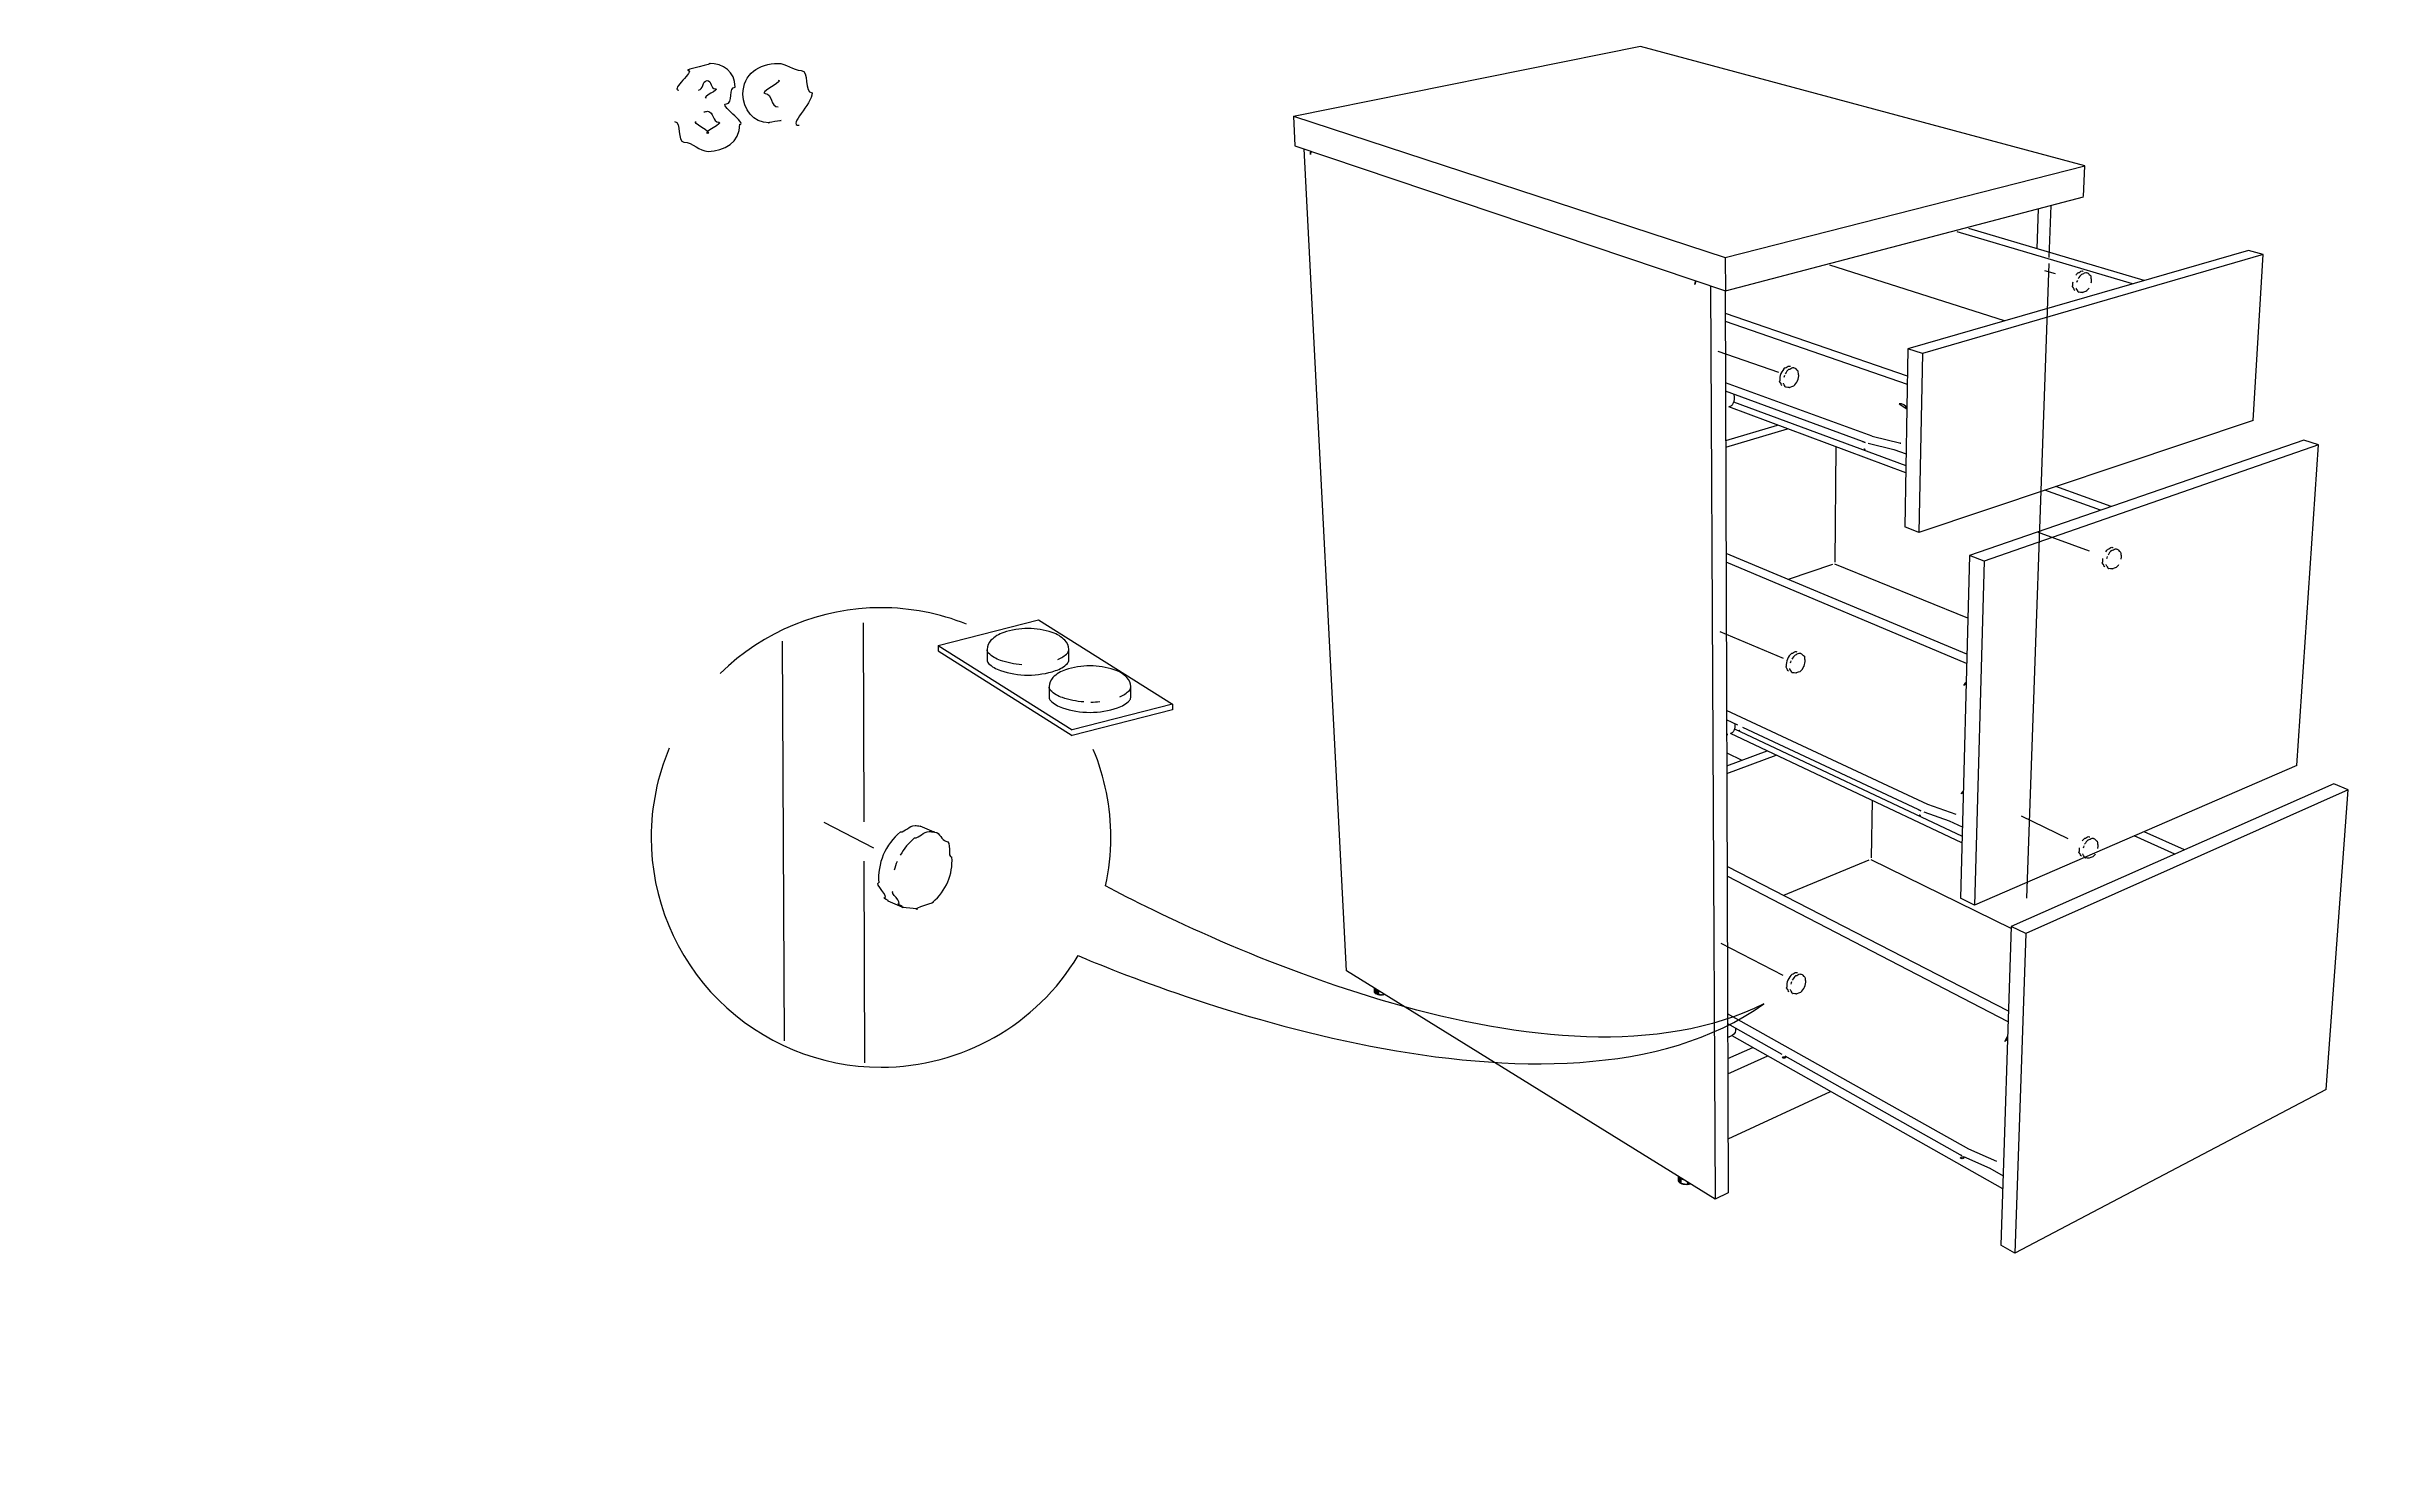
# Model space of a CAD drawing. Header units: metres. Extents: x -30.9 to 24.7, y -10.3 to 6.8.
# Drawn here: x 6.819 to 10.679, y -10.261 to -7.909 of the extents above; entities that cross this region are included whole.
import ezdxf

# ---------------------------------------------------------------- set-up
doc = ezdxf.new("R2010")
doc.units = ezdxf.units.M
doc.header["$MEASUREMENT"] = 0
doc.layers.add('PDF_Working_Num_Penna__255_Num_Penna__255', color=255, linetype='Continuous', lineweight=18)
doc.layers.add('PDF_Working_Num_Penna__7_Num_Penna__7', color=7, linetype='Continuous', lineweight=18)
doc.styles.add('GENERATED_STYLE_1', font='')
doc.styles.get('GENERATED_STYLE_1').set_extended_font_data('Arial')

msp = doc.modelspace()

# ---------------------------------------------------------------- linework, layer by layer
at = {"layer": 'PDF_Working_Num_Penna__255_Num_Penna__255', "color": 255, "linetype": 'Continuous', "lineweight": 18, "flags": 128}
for points in [[(9.6925, -8.4496), (9.5917, -8.4147)], [(9.7003, -8.9241), (9.5951, -8.8798)], [(9.5963, -9.3962), (9.6988, -9.4492)]]:
    msp.add_lwpolyline(points, dxfattribs=at)
at = {"layer": 'PDF_Working_Num_Penna__7_Num_Penna__7', "color": 7, "linetype": 'Continuous', "lineweight": 18, "flags": 128}
for points in [[(9.4629, -7.9087), (8.8871, -8.0246)], [(10.1979, -8.1578), (10.1999, -8.1066), (9.4629, -7.9087)], [(8.8871, -8.0245), (9.6036, -8.2586), (10.1999, -8.1066)], [(8.8871, -8.0245), (8.8897, -8.0733)], [(8.8897, -8.0733), (9.6038, -8.314), (10.1979, -8.1579)], [(8.9754, -9.4422), (8.9048, -8.0784)], [(10.1224, -8.1777), (10.1203, -8.2442)], [(10.1435, -8.1722), (10.1404, -8.259)], [(10.2791, -8.3026), (9.988, -8.216)], [(10.2987, -8.2969), (10.0075, -8.2108)], [(9.6036, -8.2586), (9.6038, -8.314)], [(10.4714, -8.247), (9.9067, -8.4101), (9.9013, -8.7056)], [(10.4957, -8.2538), (9.9308, -8.4182), (9.9249, -8.7148)], [(10.4957, -8.2538), (10.4714, -8.247)], [(10.4793, -8.529), (10.4956, -8.2538)], [(10.067, -8.3638), (9.7772, -8.2715)], [(10.1401, -8.2685), (10.1033, -9.3217)], [(10.1513, -8.286), (10.1336, -8.2807)], [(9.579, -8.3056), (9.5867, -9.8212)], [(9.6035, -8.3139), (9.6085, -9.8108), (9.5867, -9.8212)], [(9.9059, -8.4558), (9.6037, -8.3518)], [(9.9057, -8.4695), (9.6037, -8.3649)], [(9.6925, -8.4496), (9.5917, -8.4147)], [(9.9308, -8.4182), (9.9067, -8.4101)], [(9.8473, -8.5554), (9.604, -8.4665)], [(9.8315, -8.5641), (9.6041, -8.4804)], [(9.6176, -8.4853), (9.6177, -8.4858), (9.6179, -8.4871), (9.6181, -8.4883), (9.6182, -8.4896), (9.6183, -8.4908), (9.6183, -8.4921), (9.6183, -8.4932), (9.6182, -8.4944), (9.6181, -8.4956), (9.6179, -8.4967), (9.6176, -8.4978), (9.6172, -8.4989), (9.6169, -8.4999), (9.6164, -8.5008), (9.6159, -8.5017), (9.6154, -8.5026), (9.6148, -8.5034), (9.6142, -8.5041), (9.6134, -8.5047), (9.6127, -8.5053), (9.6119, -8.5058), (9.6111, -8.5061), (9.6106, -8.5064), (9.6101, -8.5065)], [(9.903, -8.616), (9.6094, -8.5067)], [(9.6175, -8.4981), (9.9032, -8.6039)], [(10.4793, -8.529), (9.9249, -8.7148), (9.9014, -8.7056)], [(9.6044, -8.5623), (9.6901, -8.5368)], [(9.6044, -8.5737), (9.7068, -8.543)], [(9.8409, -8.5668), (9.8832, -8.5771)], [(9.8473, -8.5554), (9.8948, -8.5668), (9.895, -8.5669)], [(10.5631, -8.5617), (10.0085, -8.7531), (9.9937, -9.3218)], [(10.5876, -8.5697), (10.5631, -8.5617)], [(9.7871, -8.5729), (9.7852, -8.7645)], [(9.8832, -8.5771), (9.9035, -8.5846)], [(10.5876, -8.5697), (10.0329, -8.7626), (10.017, -9.3332)], [(10.5518, -9.1016), (10.5876, -8.5697)], [(10.2258, -8.6781), (10.1339, -8.6448)], [(10.2436, -8.672), (10.1517, -8.6388)], [(10.2076, -8.746), (10.1213, -8.7146)], [(10.0042, -8.9167), (9.605, -8.7498)], [(10.0329, -8.7626), (10.0085, -8.7531)], [(10.0038, -8.9321), (9.605, -8.7643)], [(9.7813, -8.7681), (9.7078, -8.7928)], [(10.0057, -8.8572), (9.7852, -8.7673)], [(8.1734, -8.8651), (8.1745, -9.1948)], [(8.298, -8.9023), (8.4644, -8.8597), (8.6864, -8.9997)], [(8.0393, -8.8955), (8.0426, -9.5586)], [(8.298, -8.9023), (8.52, -9.0422)], [(8.298, -8.9023), (8.298, -8.9116), (8.52, -9.0516)], [(9.7003, -8.9241), (9.5951, -8.8798)], [(8.6864, -8.9997), (8.52, -9.0422)], [(8.6864, -8.9997), (8.6864, -9.0091), (8.52, -9.0516)], [(9.9396, -9.1663), (9.6059, -9.0105)], [(9.6247, -9.0345), (9.6059, -9.0257)], [(9.6193, -9.032), (9.6194, -9.0324), (9.6195, -9.0336), (9.6196, -9.0347), (9.6196, -9.0359), (9.6196, -9.037), (9.6195, -9.0381), (9.6193, -9.0392), (9.6191, -9.0402), (9.6189, -9.0412), (9.6186, -9.0421), (9.6182, -9.043), (9.6177, -9.0439), (9.6172, -9.0447), (9.6167, -9.0455), (9.6161, -9.0462), (9.6155, -9.0467), (9.6148, -9.0473), (9.6141, -9.0477), (9.6133, -9.0481), (9.613, -9.0483)], [(9.9961, -9.2299), (9.6125, -9.0484)], [(9.6189, -9.041), (9.9963, -9.2189)], [(9.9235, -9.1748), (9.6328, -9.0383)], [(9.6061, -9.0808), (9.6309, -9.0927)], [(9.6062, -9.102), (9.6729, -9.077)], [(9.6062, -9.1151), (9.6882, -9.0842)], [(10.5518, -9.1016), (10.017, -9.3332), (9.9937, -9.3218)], [(10.6129, -9.132), (10.0781, -9.3687), (10.0608, -9.8974)], [(10.637, -9.142), (10.1021, -9.3805), (10.0838, -9.9108)], [(10.6002, -9.6394), (10.637, -9.142)], [(10.637, -9.142), (10.6129, -9.132)], [(9.8471, -9.1594), (9.8457, -9.2547)], [(9.9327, -9.1786), (9.9752, -9.1935)], [(9.9868, -9.1827), (9.9396, -9.1663)], [(10.1726, -9.2234), (10.0952, -9.1854)], [(8.191, -9.2387), (8.1089, -9.1964)], [(8.2914, -9.212), (8.2679, -9.2021)], [(9.9752, -9.1935), (9.9967, -9.2036)], [(10.3493, -9.2486), (10.282, -9.2184)], [(10.3656, -9.2415), (10.2982, -9.2114)], [(8.1747, -9.2603), (8.1758, -9.5949)], [(9.842, -9.2589), (9.7001, -9.3172)], [(10.078, -9.3719), (9.8457, -9.2579)], [(10.0735, -9.5094), (9.6067, -9.2691)], [(10.0729, -9.5267), (9.6068, -9.2853)], [(10.1021, -9.3805), (10.078, -9.3687)], [(9.5963, -9.3962), (9.6988, -9.4492)], [(9.5867, -9.8212), (8.9754, -9.4422)], [(10.0075, -9.738), (9.6075, -9.5138)], [(9.6981, -9.5811), (9.6076, -9.5301)], [(9.6078, -9.5875), (9.6491, -9.5692)], [(10.0639, -9.804), (9.615, -9.5499)], [(9.6079, -9.6132), (9.6743, -9.5834)], [(9.9931, -9.7473), (9.7029, -9.5838)], [(9.6082, -9.7208), (9.7781, -9.6422)], [(10.6002, -9.6394), (10.0838, -9.9108), (10.0608, -9.8974)], [(9.9988, -9.7502), (10.0425, -9.7699)], [(10.0541, -9.7588), (10.0075, -9.738)], [(9.5457, -9.7957), (9.5446, -9.796), (9.5437, -9.7963), (9.5427, -9.7965), (9.5417, -9.7966), (9.5406, -9.7967), (9.5396, -9.7968), (9.5385, -9.7968), (9.5375, -9.7968), (9.5365, -9.7967), (9.5355, -9.7966), (9.5345, -9.7965), (9.5335, -9.7963), (9.5326, -9.796), (9.5317, -9.7957), (9.5309, -9.7954), (9.5301, -9.7951), (9.5293, -9.7947), (9.5287, -9.7943), (9.528, -9.7938), (9.5275, -9.7933), (9.527, -9.7928), (9.5266, -9.7923), (9.5265, -9.792)], [(10.0425, -9.7699), (10.0646, -9.7823)]]:
    msp.add_lwpolyline(points, dxfattribs=at)
for points in [[(8.9153, -8.0876), (8.9153, -8.0866), (8.9153, -8.0857), (8.9155, -8.0849), (8.9157, -8.0841), (8.916, -8.0835), (8.9163, -8.0829)], [(9.5532, -8.3033), (9.5533, -8.3023), (9.5534, -8.3013), (9.5537, -8.3004), (9.554, -8.2995), (9.5544, -8.2988), (9.5549, -8.2982)], [(9.8315, -8.5641), (9.8356, -8.5656)], [(9.8935, -8.5668), (9.8939, -8.5668), (9.8944, -8.5667)], [(10.0029, -8.964), (10.0025, -8.965), (10.002, -8.966), (10.0014, -8.9668), (10.0008, -8.9675), (10, -8.9682), (9.9993, -8.9687)], [(9.6081, -9.05), (9.6074, -9.0503), (9.6067, -9.0504)], [(9.9983, -9.1446), (9.9978, -9.1457), (9.9972, -9.1466), (9.9966, -9.1475), (9.9958, -9.1482), (9.995, -9.1488)], [(9.9235, -9.1748), (9.9279, -9.1769)], [(9.0219, -9.4715), (9.0216, -9.4714), (9.0217, -9.4712), (9.0216, -9.471)], [(9.0216, -9.4714), (9.0219, -9.4782), (9.0219, -9.478)], [(9.0224, -9.4722), (9.0222, -9.4721), (9.0221, -9.472), (9.022, -9.4717)], [(9.0221, -9.4711), (9.0224, -9.4717)], [(9.0221, -9.472), (9.0224, -9.479)], [(9.0227, -9.4792), (9.0225, -9.4792)], [(9.0231, -9.4728), (9.0229, -9.4728), (9.0228, -9.4726), (9.0226, -9.4724)], [(9.0227, -9.4726), (9.0231, -9.4796), (9.0232, -9.4798)], [(9.0228, -9.4722), (9.0234, -9.4726), (9.024, -9.473), (9.0247, -9.4734), (9.0255, -9.4738), (9.0263, -9.4741)], [(9.0234, -9.4799), (9.0232, -9.4798)], [(9.024, -9.4734), (9.0238, -9.4734), (9.0236, -9.4732), (9.0233, -9.473)], [(9.0236, -9.4732), (9.0239, -9.4802)], [(9.0242, -9.4804), (9.024, -9.4804)], [(9.025, -9.4739), (9.0248, -9.4739), (9.0246, -9.4738), (9.0245, -9.4737), (9.0243, -9.4735)], [(9.0245, -9.4737), (9.0249, -9.4807), (9.0252, -9.4809)], [(9.0253, -9.481), (9.0251, -9.4809)], [(9.0262, -9.4743), (9.026, -9.4743), (9.0258, -9.4743), (9.0257, -9.4741), (9.0253, -9.474)], [(9.0257, -9.4741), (9.026, -9.4811), (9.0262, -9.4813), (9.0263, -9.4813)], [(9.0275, -9.4746), (9.0273, -9.4747), (9.0271, -9.4746), (9.0269, -9.4745), (9.0265, -9.4744)], [(9.0273, -9.4815), (9.0275, -9.4816), (9.0276, -9.4817)], [(9.0277, -9.4817), (9.0275, -9.4817)], [(9.0279, -9.4747), (9.0277, -9.4747)], [(9.0286, -9.4818), (9.0288, -9.4819), (9.0291, -9.4819)], [(9.03, -9.482), (9.0303, -9.4821)], [(9.0306, -9.4822), (9.0304, -9.4822)], [(9.0316, -9.4821), (9.0319, -9.4822), (9.032, -9.4822)], [(9.0321, -9.4822), (9.0319, -9.4823)], [(9.0331, -9.4821), (9.0334, -9.4822)], [(9.0337, -9.4822), (9.0335, -9.4822), (9.0333, -9.4822), (9.0331, -9.4822)], [(9.0347, -9.482), (9.035, -9.4821)], [(9.0352, -9.4821), (9.035, -9.4821)], [(9.0362, -9.4818), (9.0363, -9.4819), (9.0365, -9.4819)], [(9.0368, -9.4818), (9.0366, -9.4819)], [(9.0376, -9.4815), (9.0378, -9.4816), (9.038, -9.4815)], [(9.0382, -9.4815), (9.0381, -9.4816)], [(9.9931, -9.7473), (9.9959, -9.7489)], [(9.5259, -9.7835), (9.5259, -9.7907), (9.5259, -9.7905)], [(9.5266, -9.7845), (9.5265, -9.7845), (9.5263, -9.7843), (9.5263, -9.7839)], [(9.5263, -9.7843), (9.5264, -9.7919)], [(9.5264, -9.792), (9.5263, -9.7917)], [(9.5268, -9.7841), (9.5272, -9.7846), (9.5277, -9.7852)], [(9.5274, -9.7854), (9.5272, -9.7853), (9.527, -9.7851), (9.5269, -9.7848)], [(9.527, -9.7851), (9.5271, -9.7927), (9.5272, -9.7929)], [(9.5274, -9.793), (9.5272, -9.7929)], [(9.5283, -9.7861), (9.5281, -9.7861), (9.5279, -9.786), (9.5279, -9.7858), (9.5276, -9.7856)], [(9.5278, -9.7859), (9.5279, -9.7934), (9.5281, -9.7936)], [(9.5283, -9.7938), (9.5281, -9.7937)], [(9.5283, -9.7858), (9.5291, -9.7863), (9.53, -9.7868), (9.531, -9.7873), (9.532, -9.7877)], [(9.5294, -9.7868), (9.5292, -9.7868), (9.529, -9.7867), (9.5289, -9.7865), (9.5286, -9.7863)], [(9.5289, -9.7866), (9.5289, -9.7941), (9.5291, -9.7943)], [(9.5294, -9.7945), (9.5292, -9.7944)], [(9.5306, -9.7874), (9.5304, -9.7874), (9.5302, -9.7874), (9.5301, -9.7872), (9.5297, -9.787)], [(9.5301, -9.7872), (9.5301, -9.7947), (9.5303, -9.7949), (9.5305, -9.795)], [(9.5306, -9.7951), (9.5304, -9.795), (9.5302, -9.7949)], [(9.532, -9.7879), (9.5318, -9.7879), (9.5316, -9.7879), (9.5314, -9.7877), (9.531, -9.7876)], [(9.5315, -9.7953), (9.5317, -9.7954), (9.5319, -9.7955)], [(9.532, -9.7956), (9.5318, -9.7956), (9.5316, -9.7955)], [(9.5335, -9.7883), (9.5333, -9.7884), (9.5331, -9.7884), (9.5329, -9.7883), (9.5324, -9.788)], [(9.5329, -9.7957), (9.5332, -9.7959), (9.5334, -9.7959)], [(9.5335, -9.796), (9.5333, -9.796), (9.5331, -9.7959)], [(9.5345, -9.7961), (9.5348, -9.7962), (9.535, -9.7963)], [(9.5351, -9.7963), (9.5349, -9.7963), (9.5347, -9.7963)], [(9.5361, -9.7963), (9.5364, -9.7964), (9.5367, -9.7964)], [(9.5367, -9.7965), (9.5365, -9.7965)], [(9.5378, -9.7964), (9.5382, -9.7965), (9.5384, -9.7965)], [(9.5384, -9.7966), (9.5382, -9.7966)], [(9.5384, -9.7966), (9.5385, -9.7964)], [(9.5395, -9.7964), (9.5397, -9.7965), (9.5399, -9.7965)], [(9.5402, -9.7965), (9.54, -9.7966)], [(9.5412, -9.7963), (9.5414, -9.7964), (9.5416, -9.7964)], [(9.5428, -9.7961), (9.5431, -9.7961), (9.5433, -9.7961)], [(9.5435, -9.796), (9.5433, -9.7961), (9.5431, -9.7962)], [(9.5444, -9.7957), (9.5446, -9.7957), (9.5448, -9.7957)], [(9.5451, -9.7956), (9.545, -9.7957), (9.5448, -9.7958)]]:
    msp.add_lwpolyline(points, close=True, dxfattribs=at)
for points in [[(10.1893, -8.3159, 0.023147), (10.1902, -8.3163, -0.022239), (10.1899, -8.3162)], [(9.7034, -8.4735, 0.023147), (9.7043, -8.474, -0.022239), (9.704, -8.4739)], [(9.9049, -8.5097, 0.362286), (9.892, -8.5015)], [(9.8354, -8.5773), (9.8351, -8.5772), (9.8347, -8.5771), (9.8345, -8.577), (9.8342, -8.5769), (9.8339, -8.5767), (9.8335, -8.5766, -0.295481)], [(10.2388, -8.7744, 0.021406), (10.2397, -8.7748, -0.022752), (10.2394, -8.7747)], [(9.7141, -8.9473, 0.023147), (9.715, -8.9477, -0.022239), (9.7147, -8.9476)], [(9.628, -9.0439), (9.6277, -9.0438), (9.6274, -9.0437), (9.6271, -9.0436), (9.6269, -9.0435), (9.6267, -9.0433), (9.6263, -9.0431, -0.216154)], [(9.9272, -9.1848), (9.9269, -9.1847), (9.9265, -9.1846), (9.9263, -9.1845), (9.926, -9.1843), (9.9257, -9.1841), (9.9253, -9.1839, -0.225022)], [(10.2, -9.2543, 0.023147), (10.201, -9.2548, -0.022239), (10.2006, -9.2547)], [(9.026, -9.4811, 0.352468), (9.0264, -9.4814)], [(9.0283, -9.475), (9.0286, -9.4818, 0.261332), (9.0291, -9.482)], [(9.715, -9.4796, 0.023147), (9.7159, -9.48, -0.022239), (9.7156, -9.4799)], [(10.0715, -9.5512, -0.276357), (10.0673, -9.5594)], [(9.7045, -9.5847, -0.46061), (9.6996, -9.5869), (9.6993, -9.5867), (9.699, -9.5866), (9.6988, -9.5865), (9.6986, -9.5863), (9.6983, -9.5862), (9.698, -9.5859, -0.157503)], [(10.0006, -9.751, -0.471904), (9.9949, -9.7535), (9.9945, -9.7534), (9.9942, -9.7532), (9.994, -9.753), (9.9937, -9.7529), (9.9934, -9.7527), (9.993, -9.7524, -0.162068)], [(9.5412, -9.7929), (9.5412, -9.7963, 0.217735), (9.5419, -9.7963)]]:
    msp.add_lwpolyline(points, format="xyb", close=True, dxfattribs=at)
for points in [[(9.7032, -8.4416, 0.116759), (9.6958, -8.4514, 0.117497), (9.6939, -8.4635)], [(9.7171, -8.4717, 0.116904), (9.7236, -8.4631, 0.117262), (9.7253, -8.4525)], [(8.3451, -8.8672, 0.095968), (8.2031, -8.8398, 0.196963), (7.9363, -8.9488)], [(8.5123, -8.9321, 0.199274), (8.5146, -8.9267), (8.5146, -8.9098, 0.032004), (8.5145, -8.9089, 0.198723), (8.5083, -8.8939, 0.116627), (8.4872, -8.8809, 0.080589), (8.4469, -8.8744, 0.080642), (8.4066, -8.8809, 0.116296), (8.3855, -8.8939, 0.198723), (8.3793, -8.9089, 0.018684), (8.3793, -8.9103)], [(8.4366, -8.9343, -0.062565), (8.4011, -8.9272, -0.116236), (8.3815, -8.9151, -0.198573), (8.3793, -8.9098), (8.3793, -8.9267, 0.199057), (8.3815, -8.9321, 0.116552), (8.4011, -8.9441, 0.080455), (8.4469, -8.9516, 0.080475), (8.4928, -8.9442, 0.116721), (8.5123, -8.9321)], [(8.4966, -8.9258, 0.09556), (8.5123, -8.9151, 0.198789), (8.5146, -8.9098)], [(9.7139, -8.9154, 0.116759), (9.7066, -8.9252, 0.117497), (9.7046, -8.9372)], [(8.5394, -8.9961, -0.062555), (8.5039, -8.989, -0.116412), (8.4844, -8.9769, -0.198978), (8.4821, -8.9716), (8.4821, -8.9885, 0.198493), (8.4844, -8.9939, 0.116412), (8.5039, -9.006, 0.080443), (8.5498, -9.0134, 0.080468), (8.5956, -9.006, 0.116373), (8.6151, -8.9939, 0.198868), (8.6174, -8.9885), (8.6174, -8.9716, 0.031154), (8.6173, -8.9707, 0.198791), (8.6111, -8.9558, 0.116701), (8.59, -8.9427, 0.080702), (8.5497, -8.9362, 0.080731), (8.5094, -8.9427, 0.116393), (8.4883, -8.9558, 0.199047), (8.4821, -8.9707, 0.018724), (8.4821, -8.9722)], [(9.7278, -8.9455, 0.116904), (9.7343, -8.9368, 0.117262), (9.736, -8.9262)], [(8.5994, -8.9876, 0.095543), (8.6151, -8.9769, 0.198868), (8.6174, -8.9716)], [(7.8519, -9.0726, 0.100602), (7.8219, -9.221, 0.414217), (8.2031, -9.6022, 0.263774), (8.5301, -9.417)], [(8.5757, -9.3015, 0.053114), (8.5843, -9.221, 0.09891), (8.5553, -9.0749)], [(8.2352, -9.2119, 0.11679), (8.2069, -9.2497, 0.117268), (8.1993, -9.2963)], [(8.2891, -9.3281, 0.117237), (8.3139, -9.2948, 0.117534), (8.3207, -9.2539)], [(8.236, -9.3352, 0.020512), (8.2396, -9.3369, -0.015439), (8.2384, -9.3364), (8.2149, -9.3265)], [(9.7148, -9.4477, 0.116759), (9.7075, -9.4575, 0.117497), (9.7055, -9.4695)], [(9.0388, -9.4815, -0.27155), (9.0222, -9.4786), (9.0219, -9.4715)], [(9.0389, -9.4816, -0.298004), (9.0219, -9.4783), (9.0221, -9.4785)], [(9.7288, -9.4778, 0.116904), (9.7352, -9.4691, 0.117262), (9.737, -9.4586)], [(9.6207, -9.5375, -0.309116), (9.6153, -9.5497), (9.6107, -9.5517), (9.6101, -9.552), (9.6094, -9.5522), (9.6087, -9.5523), (9.608, -9.5524), (9.6077, -9.5524)], [(9.5456, -9.7957, -0.281278), (9.5264, -9.7919), (9.5263, -9.7916), (9.5262, -9.7913), (9.5261, -9.7837)]]:
    msp.add_lwpolyline(points, format="xyb", dxfattribs=at)
at = {"layer": 'PDF_Working_Num_Penna__7_Num_Penna__7', "color": 7, "linetype": 'Continuous', "lineweight": 18}
for centre, radius, start, end in [((10.2071, -8.3052), 0.0278, 130.2932, 142.6236), ((10.2108, -8.3062), 0.025, 157.6192, 166.7137), ((10.2125, -8.3072), 0.027, 130.0148, 150.5384), ((10.1869, -8.2964), 0.0243, 349.5035, 3.6155), ((10.2076, -8.304), 0.0279, 171.3858, 183.6898), ((10.1876, -8.2957), 0.024, 310.1112, 324.4247), ((9.7266, -8.4648), 0.027, 130.0148, 150.5384), ((9.7249, -8.4638), 0.025, 157.6192, 166.7137), ((10.2571, -8.7625), 0.0279, 171.3276, 183.6336), ((10.2566, -8.7637), 0.0278, 130.2932, 142.6236), ((10.2603, -8.7646), 0.025, 157.6192, 166.7137), ((10.262, -8.7657), 0.027, 130.0148, 150.5384), ((10.2367, -8.7549), 0.024, 349.418, 3.701), ((10.2371, -8.7542), 0.024, 310.1112, 324.4247), ((8.4913, -8.9088), 0.0232, 353.2425, 359.7977), ((9.7356, -8.9376), 0.025, 157.6192, 166.7137), ((9.7373, -8.9386), 0.027, 130.0148, 150.5384), ((8.5953, -8.9707), 0.022, 352.9259, 359.8733), ((8.5498, -8.8505), 0.1459, 270.4826, 276.477), ((8.3257, -9.3016), 0.1042, 130.001, 150.499), ((8.274, -9.2567), 0.048, 67.2088, 69.7794), ((10.2178, -9.2436), 0.0278, 130.2932, 142.6236), ((10.2232, -9.2456), 0.027, 130.0148, 150.5384), ((8.3201, -9.2979), 0.0976, 157.6912, 166.6847), ((10.2183, -9.2425), 0.0278, 171.3734, 183.6973), ((10.2215, -9.2446), 0.025, 157.6192, 166.7137), ((10.1983, -9.2342), 0.024, 310.1112, 324.4247), ((10.198, -9.2349), 0.024, 349.418, 3.701), ((9.7382, -9.4709), 0.027, 130.0148, 150.5384), ((9.7365, -9.4699), 0.025, 157.6192, 166.7137)]:
    msp.add_arc(centre, radius, start, end, dxfattribs=at)
for points in [[(7.8834, -7.9483), (7.8949, -7.9483), (7.8534, -7.9809), (7.8676, -7.9809)], [(7.9178, -7.9366), (7.9316, -7.9366), (7.8718, -7.9483), (7.8834, -7.9483)], [(7.961, -7.9759), (7.961, -7.9506), (7.942, -7.9366), (7.9178, -7.9366)], [(7.9741, -7.9877), (7.9741, -7.9546), (8.0013, -7.9366), (8.0322, -7.9366)], [(8.0322, -7.9366), (8.0453, -7.9366), (8.0573, -7.9483), (8.0707, -7.9483)], [(8.0707, -7.9483), (8.0848, -7.9483), (8.0747, -7.9856), (8.0888, -7.9856)], [(7.9002, -7.9809), (7.909, -7.9809), (7.9056, -7.9653), (7.9146, -7.9653)], [(7.9284, -7.9789), (7.9377, -7.9789), (7.904, -7.9938), (7.913, -7.9938)], [(7.9146, -7.9653), (7.9225, -7.9653), (7.9201, -7.9789), (7.9284, -7.9789)], [(7.9468, -8.0037), (7.9582, -8.0037), (7.9502, -7.9759), (7.961, -7.9759)], [(8.0175, -8.0354), (7.991, -8.0354), (7.9741, -8.0127), (7.9741, -7.9877)], [(8.0324, -7.9644), (8.0447, -7.9644), (7.9983, -7.9867), (8.0107, -7.9867)], [(8.0107, -7.9867), (8.023, -7.9867), (8.02, -8.0089), (8.0324, -8.0089)], [(8.0888, -7.9856), (8.0888, -8.0051), (8.0478, -8.0394), (8.0671, -8.0394)], [(7.9094, -8.0173), (7.9114, -8.0173), (7.9133, -8.0162), (7.9155, -8.0162)], [(7.9155, -8.0162), (7.9253, -8.0162), (7.9239, -8.0343), (7.9341, -8.0343)], [(7.9689, -8.0378), (7.9827, -8.0378), (7.932, -8.0037), (7.9468, -8.0037)], [(7.8606, -8.0333), (7.8724, -8.0333), (7.8645, -8.0673), (7.876, -8.0673)], [(7.9153, -8.0525), (7.9264, -8.0525), (7.8857, -8.0333), (7.8965, -8.0333)], [(7.9341, -8.0343), (7.9451, -8.0343), (7.9045, -8.0525), (7.9153, -8.0525)], [(7.9164, -8.0826), (7.9433, -8.0826), (7.9689, -8.0673), (7.9689, -8.0378)], [(8.0365, -8.0313), (8.0432, -8.0313), (8.0103, -8.0354), (8.0175, -8.0354)], [(7.876, -8.0673), (7.8916, -8.0673), (7.9009, -8.0826), (7.9164, -8.0826)], [(10.1891, -8.284), (10.1912, -8.284), (10.1928, -8.2811), (10.1954, -8.2811)], [(10.1952, -8.2865), (10.1973, -8.2865), (10.1989, -8.2837), (10.2015, -8.2837)], [(10.1954, -8.2811), (10.1961, -8.2811), (10.1968, -8.2814), (10.1975, -8.2814)], [(10.2015, -8.2837), (10.2021, -8.2837), (10.2028, -8.284), (10.2036, -8.284)], [(10.2034, -8.2839), (10.2036, -8.2839), (10.2038, -8.2841), (10.2039, -8.2841)], [(10.2039, -8.2841), (10.2061, -8.2841), (10.2068, -8.2879), (10.2087, -8.2879)], [(10.2087, -8.2879), (10.2114, -8.2879), (10.2089, -8.2949), (10.2112, -8.2949)], [(10.1821, -8.3123), (10.1847, -8.3123), (10.1776, -8.3058), (10.1798, -8.3058)], [(10.1838, -8.3137), (10.1846, -8.3137), (10.1815, -8.3123), (10.1821, -8.3123)], [(10.1882, -8.3149), (10.1903, -8.3149), (10.1842, -8.3095), (10.186, -8.3095)], [(10.1899, -8.3162), (10.1907, -8.3162), (10.1875, -8.3149), (10.1882, -8.3149)], [(10.1962, -8.3171), (10.1981, -8.3171), (10.188, -8.3163), (10.1902, -8.3163)], [(10.203, -8.3141), (10.2054, -8.3141), (10.1934, -8.3171), (10.1962, -8.3171)], [(9.7032, -8.4416), (9.7053, -8.4416), (9.7069, -8.4388), (9.7095, -8.4388)], [(9.7092, -8.4442), (9.7114, -8.4442), (9.713, -8.4414), (9.7156, -8.4414)], [(9.7095, -8.4388), (9.7102, -8.4388), (9.7109, -8.4391), (9.7116, -8.4391)], [(9.7156, -8.4414), (9.7162, -8.4414), (9.7169, -8.4416), (9.7177, -8.4416)], [(9.7175, -8.4416), (9.7177, -8.4416), (9.7178, -8.4418), (9.718, -8.4418)], [(9.718, -8.4418), (9.7202, -8.4418), (9.7209, -8.4455), (9.7228, -8.4455)], [(9.7228, -8.4455), (9.7255, -8.4455), (9.723, -8.4525), (9.7253, -8.4525)], [(9.6962, -8.47), (9.6988, -8.47), (9.6917, -8.4635), (9.6939, -8.4635)], [(9.6979, -8.4713), (9.6987, -8.4713), (9.6956, -8.47), (9.6962, -8.47)], [(9.7023, -8.4725), (9.7044, -8.4725), (9.6983, -8.4672), (9.7001, -8.4672)], [(9.704, -8.4739), (9.7048, -8.4739), (9.7016, -8.4725), (9.7023, -8.4725)], [(9.7103, -8.4748), (9.7122, -8.4748), (9.7021, -8.474), (9.7043, -8.474)], [(9.7171, -8.4717), (9.7194, -8.4717), (9.7075, -8.4748), (9.7103, -8.4748)], [(10.2386, -8.7425), (10.2407, -8.7425), (10.2423, -8.7396), (10.2449, -8.7396)], [(10.2446, -8.745), (10.2468, -8.745), (10.2484, -8.7422), (10.251, -8.7422)], [(10.2449, -8.7396), (10.2456, -8.7396), (10.2463, -8.7399), (10.247, -8.7399)], [(10.251, -8.7422), (10.2516, -8.7422), (10.2523, -8.7425), (10.2531, -8.7425)], [(10.2529, -8.7424), (10.2531, -8.7424), (10.2533, -8.7426), (10.2534, -8.7426)], [(10.2534, -8.7426), (10.2556, -8.7426), (10.2563, -8.7463), (10.2582, -8.7463)], [(10.2582, -8.7463), (10.2609, -8.7463), (10.2584, -8.7533), (10.2607, -8.7533)], [(10.2316, -8.7708), (10.2342, -8.7708), (10.2271, -8.7643), (10.2292, -8.7643)], [(10.2333, -8.7721), (10.2341, -8.7721), (10.231, -8.7708), (10.2316, -8.7708)], [(10.2377, -8.7734), (10.2398, -8.7734), (10.2337, -8.768), (10.2355, -8.768)], [(10.2394, -8.7747), (10.2402, -8.7747), (10.237, -8.7734), (10.2377, -8.7734)], [(10.2457, -8.7756), (10.2476, -8.7756), (10.2375, -8.7748), (10.2397, -8.7748)], [(10.2525, -8.7726), (10.2548, -8.7726), (10.2429, -8.7756), (10.2457, -8.7756)], [(9.7139, -8.9154), (9.716, -8.9154), (9.7176, -8.9125), (9.7202, -8.9125)], [(9.72, -8.9179), (9.7221, -8.9179), (9.7237, -8.9151), (9.7263, -8.9151)], [(9.7202, -8.9125), (9.7209, -8.9125), (9.7216, -8.9128), (9.7224, -8.9128)], [(9.7263, -8.9151), (9.727, -8.9151), (9.7277, -8.9154), (9.7284, -8.9154)], [(9.7282, -8.9153), (9.7284, -8.9153), (9.7286, -8.9155), (9.7287, -8.9155)], [(9.7287, -8.9155), (9.7309, -8.9155), (9.7316, -8.9192), (9.7335, -8.9192)], [(9.7069, -8.9437), (9.7095, -8.9437), (9.7024, -8.9372), (9.7046, -8.9372)], [(9.7086, -8.945), (9.7094, -8.945), (9.7063, -8.9437), (9.7069, -8.9437)], [(9.713, -8.9463), (9.7151, -8.9463), (9.709, -8.9409), (9.7108, -8.9409)], [(9.7147, -8.9476), (9.7155, -8.9476), (9.7123, -8.9463), (9.713, -8.9463)], [(9.721, -8.9485), (9.7229, -8.9485), (9.7128, -8.9477), (9.715, -8.9477)], [(9.7278, -8.9455), (9.7302, -8.9455), (9.7182, -8.9485), (9.721, -8.9485)], [(9.7335, -8.9192), (9.7363, -8.9192), (9.7337, -8.9262), (9.736, -8.9262)], [(8.2352, -9.2119), (8.2435, -9.2119), (8.2497, -9.201), (8.2596, -9.201)], [(8.2587, -9.2218), (8.2669, -9.2218), (8.2732, -9.2109), (8.2831, -9.2109)], [(8.2596, -9.201), (8.2622, -9.201), (8.2649, -9.2021), (8.2679, -9.2021)], [(8.2831, -9.2109), (8.2856, -9.2109), (8.2883, -9.212), (8.2914, -9.212)], [(8.2926, -9.2124), (8.301, -9.2124), (8.3037, -9.2269), (8.3109, -9.2269)], [(10.1998, -9.2224), (10.2019, -9.2224), (10.2036, -9.2196), (10.2061, -9.2196)], [(10.2059, -9.225), (10.208, -9.225), (10.2096, -9.2221), (10.2122, -9.2221)], [(10.2061, -9.2196), (10.2068, -9.2196), (10.2075, -9.2199), (10.2083, -9.2199)], [(10.2122, -9.2222), (10.2129, -9.2222), (10.2136, -9.2224), (10.2144, -9.2224)], [(10.2142, -9.2223), (10.2143, -9.2223), (10.2145, -9.2226), (10.2147, -9.2226)], [(10.2147, -9.2226), (10.2169, -9.2226), (10.2176, -9.2263), (10.2194, -9.2263)], [(8.3109, -9.2269), (8.3216, -9.2269), (8.3118, -9.2539), (8.3207, -9.2539)], [(10.1929, -9.2508), (10.1954, -9.2508), (10.1884, -9.2443), (10.1905, -9.2443)], [(10.1946, -9.2521), (10.1953, -9.2521), (10.1922, -9.2508), (10.1929, -9.2508)], [(10.1989, -9.2533), (10.201, -9.2533), (10.1949, -9.248), (10.1967, -9.248)], [(10.2006, -9.2547), (10.2014, -9.2547), (10.1983, -9.2533), (10.1989, -9.2533)], [(10.2069, -9.2556), (10.2088, -9.2556), (10.1988, -9.2548), (10.201, -9.2548)], [(10.2138, -9.2525), (10.2161, -9.2525), (10.2042, -9.2556), (10.2069, -9.2556)], [(10.2194, -9.2263), (10.2222, -9.2263), (10.2196, -9.2333), (10.222, -9.2333)], [(8.2083, -9.3213), (8.2182, -9.3213), (8.191, -9.2963), (8.1992, -9.2963)], [(9.6678, -9.4969), (9.3207, -9.6704), (8.7383, -9.3877), (8.5757, -9.3015)], [(8.2149, -9.3265), (8.2179, -9.3265), (8.2058, -9.3213), (8.2083, -9.3213)], [(8.2318, -9.3312), (8.24, -9.3312), (8.2163, -9.3105), (8.2232, -9.3105)], [(8.2384, -9.3364), (8.2414, -9.3364), (8.2293, -9.3312), (8.2318, -9.3312)], [(8.2627, -9.3399), (8.2699, -9.3399), (8.2311, -9.3369), (8.2396, -9.3369)], [(8.2891, -9.3281), (8.298, -9.3281), (8.252, -9.3399), (8.2627, -9.3399)], [(8.5301, -9.417), (8.6478, -9.4673), (9.3265, -9.7402), (9.6678, -9.4969)], [(9.7148, -9.4477), (9.7169, -9.4477), (9.7186, -9.4448), (9.7211, -9.4448)], [(9.7209, -9.4502), (9.723, -9.4502), (9.7246, -9.4474), (9.7272, -9.4474)], [(9.7211, -9.4448), (9.7218, -9.4448), (9.7225, -9.4451), (9.7233, -9.4451)], [(9.7272, -9.4474), (9.7279, -9.4474), (9.7286, -9.4477), (9.7294, -9.4477)], [(9.7292, -9.4476), (9.7293, -9.4476), (9.7295, -9.4478), (9.7297, -9.4478)], [(9.7297, -9.4478), (9.7319, -9.4478), (9.7326, -9.4515), (9.7344, -9.4515)], [(9.7344, -9.4515), (9.7372, -9.4515), (9.7346, -9.4586), (9.737, -9.4586)], [(9.7079, -9.476), (9.7104, -9.476), (9.7034, -9.4695), (9.7055, -9.4695)], [(9.7096, -9.4773), (9.7103, -9.4773), (9.7072, -9.476), (9.7079, -9.476)], [(9.7139, -9.4786), (9.716, -9.4786), (9.7099, -9.4732), (9.7117, -9.4732)], [(9.7156, -9.4799), (9.7164, -9.4799), (9.7133, -9.4786), (9.7139, -9.4786)], [(9.7219, -9.4808), (9.7238, -9.4808), (9.7138, -9.48), (9.7159, -9.48)], [(9.7288, -9.4778), (9.7311, -9.4778), (9.7192, -9.4808), (9.7219, -9.4808)]]:
    msp.add_open_spline(points, degree=3, dxfattribs=at)

# ---------------------------------------------------------------- texts
at = {"layer": 'PDF_Working_Num_Penna__7_Num_Penna__7', "color": 7, "linetype": 'Continuous', "lineweight": 18, "attachment_point": 7, "style": 'GENERATED_STYLE_1'}
for s, insert, char_height in [('\\A1;{\\pql;\\fArial|b0|i0|c0|p34;6x}', (7.8126, -9.0569), 0.0000077), ('\\A1;{\\pql;\\fArial|b0|i0|c0|p34;29}', (6.8189, -10.0854), 0.00000428), ('\\A1;{\\pql;\\fArial|b0|i0|c0|p34;30}', (7.8242, -10.2613), 0.00000428), ('\\A1;{\\pql;\\fArial|b0|i0|c0|p34;AA-1843312-3}', (10.6788, -10.2566), 0.00000257)]:
    msp.add_mtext(s, dxfattribs=dict(at, insert=insert, char_height=char_height))
at = {"layer": 'PDF_Working_Num_Penna__7_Num_Penna__7', "color": 7, "linetype": 'Continuous', "lineweight": 18, "insert": (8.7784, -9.0582), "char_height": 0.00000321, "attachment_point": 7, "rotation": 90, "style": 'GENERATED_STYLE_1'}
msp.add_mtext('\\A1;{\\pql;\\fArial|b0|i0|c0|p34;107091}', dxfattribs=at)

doc.saveas('drawing.dxf')
